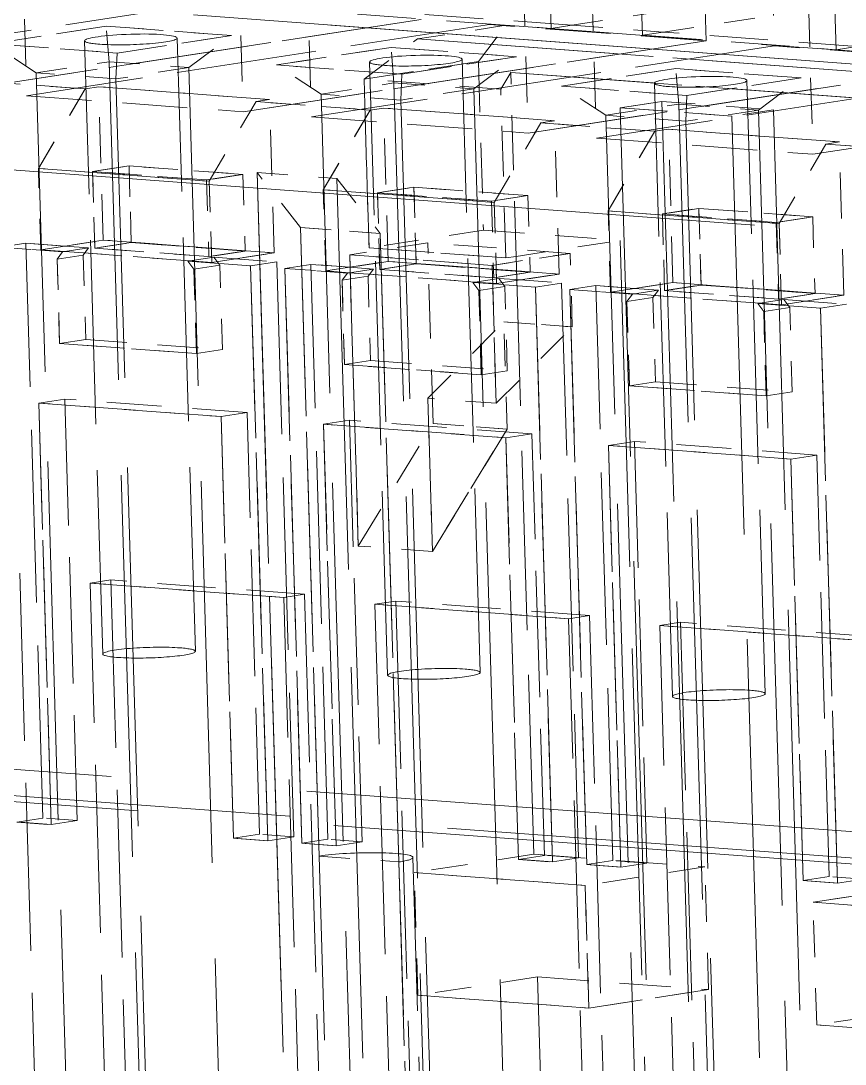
# Model space of a CAD drawing. Extents: x 23 to 417, y 3 to 294.
# Drawn here: x 358.016 to 360.686, y 108.879 to 112.258 of the extents above; entities that cross this region are included whole.
import ezdxf

# ---------------------------------------------------------------- set-up
doc = ezdxf.new("R2010")
doc.units = 0
doc.linetypes.add('DASHED', pattern=[15, 12, -3])
doc.layers.get('0').update_dxf_attribs({"lineweight": 13})

# ---------------------------------------------------------------- blocks, each defined once
blk = doc.blocks.new('BLOCK3535')
at = {"color": 7, "linetype": 'DASHED', "lineweight": 13, "ltscale": 0.067394}
for p, q in [((14.8579, -37.4999), (14.9377, -40.1945)), ((14.8579, -37.4999), (14.9377, -40.1945)), ((15.5283, -40.2385), (15.4485, -37.5439)), ((15.4485, -37.5439), (15.5283, -40.2385)), ((16.7034, -37.6374), (16.7832, -40.3319)), ((16.7034, -37.6374), (16.7832, -40.3319))]:
    blk.add_line(p, q, dxfattribs=at)
at = {"color": 7, "linetype": 'DASHED', "lineweight": 13, "ltscale": 0.024839}
for p, q in [((14.5093, -39.1762), (14.5387, -40.1693)), ((14.5093, -39.1762), (14.5387, -40.1693)), ((15.9413, -40.2737), (15.9119, -39.2806)), ((15.9119, -39.2806), (15.9413, -40.2737)), ((16.3548, -39.3136), (16.3842, -40.3067)), ((16.3548, -39.3136), (16.3842, -40.3067)), ((11.5103, -39.6369), (11.5397, -40.63)), ((11.5103, -39.6369), (11.5397, -40.63)), ((12.9128, -39.7414), (12.9422, -40.7345)), ((12.9128, -39.7414), (12.9422, -40.7345)), ((13.3558, -39.7744), (13.3852, -40.7675)), ((13.3558, -39.7744), (13.3852, -40.7675)), ((14.7583, -39.8788), (14.7877, -40.8719)), ((14.7583, -39.8788), (14.7877, -40.8719)), ((15.2012, -39.9118), (15.2306, -40.9049)), ((15.2012, -39.9118), (15.2306, -40.9049)), ((16.6038, -40.0162), (16.6332, -41.0093)), ((16.6038, -40.0162), (16.6332, -41.0093)), ((12.0358, -41.5654), (12.0064, -40.5723)), ((12.0358, -41.5654), (12.0064, -40.5723)), ((13.1431, -41.6478), (13.1137, -40.6547)), ((13.1431, -41.6478), (13.1137, -40.6547)), ((13.8813, -41.7028), (13.8519, -40.7097)), ((13.8813, -41.7028), (13.8519, -40.7097)), ((14.9886, -41.7852), (14.9592, -40.7921)), ((14.9886, -41.7852), (14.9592, -40.7921)), ((15.7268, -41.8402), (15.6974, -40.8471)), ((15.7268, -41.8402), (15.6974, -40.8471)), ((16.8341, -41.9227), (16.8047, -40.9296)), ((16.8341, -41.9227), (16.8047, -40.9296)), ((14.1387, -42.5895), (14.1681, -43.5826)), ((14.1681, -43.5826), (14.1387, -42.5895))]:
    blk.add_line(p, q, dxfattribs=at)
at = {"color": 7, "linetype": 'DASHED', "lineweight": 13, "ltscale": 0.445995}
for p, q in [((6.8392, -39.6756), (24.6297, -41.0004)), ((24.6297, -41.0004), (6.8392, -39.6756))]:
    blk.add_line(p, q, dxfattribs=at)
at = {"color": 7, "linetype": 'DASHED', "lineweight": 13, "ltscale": 0.075856}
for p, q in [((12.6932, -40.0319), (9.6942, -40.4926)), ((12.6932, -40.0319), (9.6942, -40.4926)), ((11.0967, -40.5971), (14.0958, -40.1363)), ((14.0958, -40.1363), (11.0967, -40.5971)), ((14.5387, -40.1693), (11.5397, -40.63)), ((14.5387, -40.1693), (11.5397, -40.63)), ((12.9422, -40.7345), (15.9413, -40.2737)), ((15.9413, -40.2737), (12.9422, -40.7345)), ((16.3842, -40.3067), (13.3852, -40.7675)), ((16.3842, -40.3067), (13.3852, -40.7675)), ((14.7877, -40.8719), (17.7868, -40.4112)), ((17.7868, -40.4112), (14.7877, -40.8719)), ((18.2297, -40.4441), (15.2306, -40.9049)), ((18.2297, -40.4441), (15.2306, -40.9049)), ((16.6332, -41.0093), (19.6323, -40.5486)), ((19.6323, -40.5486), (16.6332, -41.0093))]:
    blk.add_line(p, q, dxfattribs=at)
at = {"color": 7, "linetype": 'DASHED', "lineweight": 13, "ltscale": 0.03146}
for p, q in [((13.6828, -40.1011), (14.9377, -40.1945)), ((13.6828, -40.1011), (14.9377, -40.1945)), ((15.0725, -40.1738), (13.8176, -40.0804)), ((15.0725, -40.1738), (13.8176, -40.0804)), ((15.5283, -40.2385), (16.7832, -40.3319)), ((15.5283, -40.2385), (16.7832, -40.3319)), ((16.918, -40.3112), (15.6631, -40.2178)), ((16.918, -40.3112), (15.6631, -40.2178)), ((13.2054, -43.8805), (11.9505, -43.7871)), ((11.9505, -43.7871), (13.2054, -43.8805)), ((13.3402, -43.8598), (12.0853, -43.7664)), ((13.3402, -43.8598), (12.0853, -43.7664)), ((15.0509, -44.018), (13.796, -43.9245)), ((13.796, -43.9245), (15.0509, -44.018)), ((15.1857, -43.9973), (13.9308, -43.9038)), ((15.1857, -43.9973), (13.9308, -43.9038)), ((16.8964, -44.1554), (15.6415, -44.0619)), ((15.6415, -44.0619), (16.8964, -44.1554)), ((17.0312, -44.1347), (15.7763, -44.0412)), ((17.0312, -44.1347), (15.7763, -44.0412))]:
    blk.add_line(p, q, dxfattribs=at)
at = {"color": 7, "linetype": 'DASHED', "lineweight": 13, "ltscale": 0.015342}
for p, q in [((15.0725, -40.1738), (15.6791, -40.0806)), ((15.0725, -40.1738), (15.6791, -40.0806)), ((15.6631, -40.2178), (16.2696, -40.1246)), ((15.6631, -40.2178), (16.2696, -40.1246))]:
    blk.add_line(p, q, dxfattribs=at)
at = {"color": 7, "linetype": 'DASHED', "lineweight": 13, "ltscale": 0.018751}
for p, q in [((12.0547, -40.1792), (11.3134, -40.2931)), ((11.3134, -40.2931), (12.0547, -40.1792)), ((12.1254, -40.3536), (12.8668, -40.2397)), ((12.8668, -40.2397), (12.1254, -40.3536)), ((13.9002, -40.3167), (13.1589, -40.4306)), ((13.1589, -40.4306), (13.9002, -40.3167)), ((13.7255, -40.5224), (14.4668, -40.4085)), ((14.4668, -40.4085), (13.7255, -40.5224)), ((13.9709, -40.491), (14.7122, -40.3771)), ((14.7122, -40.3771), (13.9709, -40.491)), ((15.7457, -40.4541), (15.0044, -40.568)), ((15.0044, -40.568), (15.7457, -40.4541)), ((15.8164, -40.6285), (16.5577, -40.5146)), ((16.5577, -40.5146), (15.8164, -40.6285)), ((14.4991, -41.5009), (13.7578, -41.6148)), ((14.4991, -41.5009), (13.7578, -41.6148))]:
    blk.add_line(p, q, dxfattribs=at)
at = {"color": 7, "linetype": 'DASHED', "lineweight": 13, "ltscale": 0.020357}
for p, q in [((12.8668, -40.2397), (12.0547, -40.1792)), ((12.0547, -40.1792), (12.8668, -40.2397)), ((11.3134, -40.2931), (12.1254, -40.3536)), ((12.1254, -40.3536), (11.3134, -40.2931)), ((14.7122, -40.3771), (13.9002, -40.3167)), ((13.9002, -40.3167), (14.7122, -40.3771)), ((13.1589, -40.4306), (13.9709, -40.491)), ((13.9709, -40.491), (13.1589, -40.4306)), ((16.5577, -40.5146), (15.7457, -40.4541)), ((15.7457, -40.4541), (16.5577, -40.5146)), ((15.0044, -40.568), (15.8164, -40.6285)), ((15.8164, -40.6285), (15.0044, -40.568)), ((11.7865, -41.639), (12.5985, -41.6995)), ((12.5985, -41.6995), (11.7865, -41.639)), ((13.632, -41.7765), (14.444, -41.8369)), ((14.444, -41.8369), (13.632, -41.7765)), ((15.4775, -41.9139), (16.2895, -41.9743)), ((16.2895, -41.9743), (15.4775, -41.9139))]:
    blk.add_line(p, q, dxfattribs=at)
at = {"color": 7, "linetype": 'DASHED', "lineweight": 13, "ltscale": 0.005777}
for p, q in [((12.0735, -40.4096), (12.0547, -40.1792)), ((12.0735, -40.4096), (12.0547, -40.1792)), ((13.919, -40.547), (13.9002, -40.3167)), ((13.919, -40.547), (13.9002, -40.3167)), ((15.7644, -40.6844), (15.7457, -40.4541)), ((15.7644, -40.6844), (15.7457, -40.4541))]:
    blk.add_line(p, q, dxfattribs=at)
at = {"color": 7, "linetype": 'DASHED', "lineweight": 13, "ltscale": 0.014489}
blk.add_line((14.644, -40.174), (14.0711, -40.262), dxfattribs=at)
blk.add_line((14.644, -40.174), (14.0711, -40.262), dxfattribs=at)
at = {"color": 7, "linetype": 'DASHED', "lineweight": 13, "ltscale": 0.007349}
blk.add_line((14.4668, -40.4085), (14.644, -40.174), dxfattribs=at)
blk.add_line((14.4668, -40.4085), (14.644, -40.174), dxfattribs=at)
at = {"color": 7, "linetype": 'DASHED', "lineweight": 13, "ltscale": 0.035161}
for p, q in [((15.9413, -40.2737), (14.5387, -40.1693)), ((15.9413, -40.2737), (14.5387, -40.1693)), ((17.7868, -40.4112), (16.3842, -40.3067)), ((17.7868, -40.4112), (16.3842, -40.3067)), ((11.5397, -40.63), (12.9422, -40.7345)), ((11.5397, -40.63), (12.9422, -40.7345)), ((13.3852, -40.7675), (14.7877, -40.8719)), ((13.3852, -40.7675), (14.7877, -40.8719)), ((15.2306, -40.9049), (16.6332, -41.0093)), ((15.2306, -40.9049), (16.6332, -41.0093))]:
    blk.add_line(p, q, dxfattribs=at)
at = {"color": 7, "linetype": 'DASHED', "lineweight": 13, "ltscale": 0.127691}
for p, q in [((19.7375, -40.5533), (14.644, -40.174)), ((19.7375, -40.5533), (14.644, -40.174)), ((14.0711, -40.262), (19.1647, -40.6413)), ((19.1647, -40.6413), (14.0711, -40.262))]:
    blk.add_line(p, q, dxfattribs=at)
at = {"color": 7, "linetype": 'DASHED', "lineweight": 13, "ltscale": 0.003409}
for p, q in [((14.9377, -40.1945), (15.0725, -40.1738)), ((14.9377, -40.1945), (15.0725, -40.1738)), ((15.6631, -40.2178), (15.5283, -40.2385)), ((15.5283, -40.2385), (15.6631, -40.2178)), ((16.7832, -40.3319), (16.918, -40.3112)), ((16.7832, -40.3319), (16.918, -40.3112)), ((11.9505, -43.7871), (12.0853, -43.7664)), ((11.9505, -43.7871), (12.0853, -43.7664)), ((13.2054, -43.8805), (13.3402, -43.8598)), ((13.2054, -43.8805), (13.3402, -43.8598)), ((13.796, -43.9245), (13.9308, -43.9038)), ((13.796, -43.9245), (13.9308, -43.9038)), ((15.0509, -44.018), (15.1857, -43.9973)), ((15.0509, -44.018), (15.1857, -43.9973)), ((15.6415, -44.0619), (15.7763, -44.0412)), ((15.6415, -44.0619), (15.7763, -44.0412))]:
    blk.add_line(p, q, dxfattribs=at)
at = {"color": 7, "linetype": 'DASHED', "lineweight": 13, "ltscale": 0.014805}
blk.add_line((15.0725, -40.1738), (15.6631, -40.2178), dxfattribs=at)
blk.add_line((15.0725, -40.1738), (15.6631, -40.2178), dxfattribs=at)
at = {"color": 7, "linetype": 'DASHED', "lineweight": 13, "ltscale": 0.099354}
for p, q in [((12.0329, -44.2466), (11.9152, -40.2742)), ((12.0329, -44.2466), (11.9152, -40.2742)), ((12.6326, -44.2288), (12.515, -40.2564)), ((12.6326, -44.2288), (12.515, -40.2564)), ((13.8783, -44.384), (13.7607, -40.4116)), ((13.8783, -44.384), (13.7607, -40.4116)), ((14.4781, -44.3662), (14.3605, -40.3938)), ((14.4781, -44.3662), (14.3605, -40.3938)), ((16.3236, -44.5037), (16.206, -40.5313)), ((16.3236, -44.5037), (16.206, -40.5313)), ((15.7238, -44.5214), (15.6062, -40.549)), ((15.7238, -44.5214), (15.6062, -40.549)), ((13.4344, -45.5552), (13.552, -49.5277)), ((13.4344, -45.5552), (13.552, -49.5277)), ((14.0687, -49.5661), (13.9511, -45.5937)), ((13.9511, -45.5937), (14.0687, -49.5661)), ((14.1602, -49.5365), (14.0426, -45.5641)), ((14.1602, -49.5365), (14.0426, -45.5641))]:
    blk.add_line(p, q, dxfattribs=at)
at = {"color": 7, "linetype": 'DASHED', "lineweight": 13, "ltscale": 0.008656}
for p, q in [((12.5902, -40.4481), (12.8668, -40.2397)), ((12.5902, -40.4481), (12.8668, -40.2397)), ((14.4357, -40.5855), (14.7122, -40.3771)), ((14.4357, -40.5855), (14.7122, -40.3771)), ((16.2812, -40.7229), (16.5577, -40.5146)), ((16.2812, -40.7229), (16.5577, -40.5146))]:
    blk.add_line(p, q, dxfattribs=at)
at = {"color": 7, "linetype": 'DASHED', "lineweight": 13, "ltscale": 0.01082}
blk.add_line((13.7255, -40.5224), (14.0711, -40.262), dxfattribs=at)
blk.add_line((13.7255, -40.5224), (14.0711, -40.262), dxfattribs=at)
at = {"color": 7, "linetype": 'DASHED', "lineweight": 13, "ltscale": 0.008617}
for p, q in [((11.6017, -40.482), (11.3134, -40.2931)), ((11.6017, -40.482), (11.3134, -40.2931)), ((13.4472, -40.6195), (13.1589, -40.4306)), ((13.4472, -40.6195), (13.1589, -40.4306)), ((15.2927, -40.7569), (15.0044, -40.568)), ((15.2927, -40.7569), (15.0044, -40.568))]:
    blk.add_line(p, q, dxfattribs=at)
at = {"color": 7, "linetype": 'DASHED', "lineweight": 13, "ltscale": 0.011932}
for p, q in [((11.6017, -40.482), (12.0735, -40.4096)), ((11.6017, -40.482), (12.0735, -40.4096)), ((12.5902, -40.4481), (12.1184, -40.5205)), ((12.5902, -40.4481), (12.1184, -40.5205)), ((13.4472, -40.6195), (13.919, -40.547)), ((13.4472, -40.6195), (13.919, -40.547)), ((14.4357, -40.5855), (13.9639, -40.658)), ((14.4357, -40.5855), (13.9639, -40.658)), ((15.2927, -40.7569), (15.7644, -40.6844)), ((15.2927, -40.7569), (15.7644, -40.6844)), ((16.2812, -40.7229), (15.8094, -40.7954)), ((16.2812, -40.7229), (15.8094, -40.7954))]:
    blk.add_line(p, q, dxfattribs=at)
at = {"color": 7, "linetype": 'DASHED', "lineweight": 13, "ltscale": 0.012954}
for p, q in [((12.0735, -40.4096), (12.5902, -40.4481)), ((12.0735, -40.4096), (12.5902, -40.4481)), ((12.1184, -40.5205), (11.6017, -40.482)), ((12.1184, -40.5205), (11.6017, -40.482)), ((13.919, -40.547), (14.4357, -40.5855)), ((13.919, -40.547), (14.4357, -40.5855)), ((13.9639, -40.658), (13.4472, -40.6195)), ((13.9639, -40.658), (13.4472, -40.6195)), ((15.7644, -40.6844), (16.2812, -40.7229)), ((15.7644, -40.6844), (16.2812, -40.7229)), ((15.8094, -40.7954), (15.2927, -40.7569)), ((15.8094, -40.7954), (15.2927, -40.7569)), ((13.0325, -41.1277), (13.5493, -41.1662)), ((13.0325, -41.1277), (13.5493, -41.1662)), ((13.8306, -41.522), (13.3139, -41.4835)), ((13.3139, -41.4835), (13.8306, -41.522)), ((13.4344, -45.5552), (13.9511, -45.5937)), ((13.4344, -45.5552), (13.9511, -45.5937))]:
    blk.add_line(p, q, dxfattribs=at)
at = {"color": 7, "linetype": 'DASHED', "lineweight": 13, "ltscale": 0.20616}
for p, q in [((12.3175, -48.6523), (12.0735, -40.4096)), ((12.3175, -48.6523), (12.0735, -40.4096)), ((12.8342, -48.6908), (12.5902, -40.4481)), ((12.8342, -48.6908), (12.5902, -40.4481)), ((14.163, -48.7898), (13.919, -40.547)), ((14.163, -48.7898), (13.919, -40.547)), ((14.6797, -48.8283), (14.4357, -40.5855)), ((14.6797, -48.8283), (14.4357, -40.5855)), ((16.0085, -48.9272), (15.7644, -40.6844)), ((16.0085, -48.9272), (15.7644, -40.6844)), ((16.5252, -48.9657), (16.2812, -40.7229)), ((16.5252, -48.9657), (16.2812, -40.7229))]:
    blk.add_line(p, q, dxfattribs=at)
at = {"color": 7, "linetype": 'DASHED', "lineweight": 13, "ltscale": 0.004177}
for p, q in [((12.1254, -40.3536), (12.1184, -40.5205)), ((12.1184, -40.5205), (12.1254, -40.3536)), ((13.9709, -40.491), (13.9639, -40.658)), ((13.9639, -40.658), (13.9709, -40.491)), ((15.8164, -40.6285), (15.8094, -40.7954)), ((15.8094, -40.7954), (15.8164, -40.6285))]:
    blk.add_line(p, q, dxfattribs=at)
at = {"color": 7, "linetype": 'DASHED', "lineweight": 13, "ltscale": 0.027322}
for p, q in [((14.4668, -40.4085), (14.4991, -41.5009)), ((14.4668, -40.4085), (14.4991, -41.5009)), ((13.7578, -41.6148), (13.7255, -40.5224)), ((13.7255, -40.5224), (13.7578, -41.6148)), ((14.6436, -41.6808), (14.6113, -40.5884)), ((14.6436, -41.6808), (14.6113, -40.5884))]:
    blk.add_line(p, q, dxfattribs=at)
at = {"color": 7, "linetype": 'DASHED', "lineweight": 13, "ltscale": 0.00318}
blk.add_line((14.6757, -40.4787), (14.6113, -40.5884), dxfattribs=at)
blk.add_line((14.6757, -40.4787), (14.6113, -40.5884), dxfattribs=at)
at = {"color": 7, "linetype": 'DASHED', "lineweight": 13, "ltscale": 0.09253}
for p, q in [((14.6757, -40.4787), (18.3667, -40.7536)), ((18.3667, -40.7536), (14.6757, -40.4787))]:
    blk.add_line(p, q, dxfattribs=at)
at = {"color": 7, "linetype": 'DASHED', "lineweight": 13, "ltscale": 0.029806}
blk.add_line((14.711, -41.6704), (14.6757, -40.4787), dxfattribs=at)
blk.add_line((14.711, -41.6704), (14.6757, -40.4787), dxfattribs=at)
at = {"color": 7, "linetype": 'DASHED', "lineweight": 13, "ltscale": 0.018506}
for p, q in [((11.9188, -40.5857), (11.1806, -40.5307)), ((11.1806, -40.5307), (11.9188, -40.5857)), ((13.7643, -40.7231), (13.0261, -40.6682)), ((13.0261, -40.6682), (13.7643, -40.7231)), ((15.6098, -40.8606), (14.8716, -40.8056)), ((14.8716, -40.8056), (15.6098, -40.8606)), ((17.4553, -40.998), (16.7171, -40.943)), ((16.7171, -40.943), (17.4553, -40.998)), ((12.9411, -41.1396), (12.2029, -41.0847)), ((12.2029, -41.0847), (12.9411, -41.1396)), ((11.9671, -41.1209), (12.7053, -41.1759)), ((12.7053, -41.1759), (11.9671, -41.1209)), ((14.7866, -41.277), (14.0484, -41.2221)), ((14.0484, -41.2221), (14.7866, -41.277)), ((13.8126, -41.2583), (14.5508, -41.3133)), ((14.5508, -41.3133), (13.8126, -41.2583)), ((16.6321, -41.4145), (15.8939, -41.3595)), ((15.8939, -41.3595), (16.6321, -41.4145)), ((15.658, -41.3957), (16.3962, -41.4507)), ((16.3962, -41.4507), (15.658, -41.3957)), ((11.9818, -41.6174), (12.72, -41.6724)), ((12.72, -41.6724), (11.9818, -41.6174)), ((12.9558, -41.6362), (12.2177, -41.5812)), ((12.2177, -41.5812), (12.9558, -41.6362)), ((13.8273, -41.7549), (14.5655, -41.8098)), ((14.5655, -41.8098), (13.8273, -41.7549)), ((14.8013, -41.7736), (14.0631, -41.7186)), ((14.0631, -41.7186), (14.8013, -41.7736)), ((15.6728, -41.8923), (16.4109, -41.9473)), ((16.4109, -41.9473), (15.6728, -41.8923)), ((16.6468, -41.911), (15.9086, -41.8561)), ((15.9086, -41.8561), (16.6468, -41.911))]:
    blk.add_line(p, q, dxfattribs=at)
at = {"color": 7, "linetype": 'DASHED', "lineweight": 13, "ltscale": 0.19374}
for p, q in [((11.831, -48.2283), (11.6017, -40.482)), ((11.831, -48.2283), (11.6017, -40.482)), ((12.3478, -48.2667), (12.1184, -40.5205)), ((12.3478, -48.2667), (12.1184, -40.5205)), ((13.6765, -48.3657), (13.4472, -40.6195)), ((13.6765, -48.3657), (13.4472, -40.6195)), ((14.1933, -48.4042), (13.9639, -40.658)), ((14.1933, -48.4042), (13.9639, -40.658)), ((15.522, -48.5031), (15.2927, -40.7569)), ((15.522, -48.5031), (15.2927, -40.7569)), ((16.0388, -48.5416), (15.8094, -40.7954)), ((16.0388, -48.5416), (15.8094, -40.7954))]:
    blk.add_line(p, q, dxfattribs=at)
at = {"color": 7, "linetype": 'DASHED', "lineweight": 13, "ltscale": 0.022207}
for p, q in [((14.6113, -40.5884), (13.7255, -40.5224)), ((14.6113, -40.5884), (13.7255, -40.5224)), ((14.4991, -41.5009), (15.385, -41.5669)), ((14.4991, -41.5009), (15.385, -41.5669)), ((14.6436, -41.6808), (13.7578, -41.6148)), ((13.7578, -41.6148), (14.6436, -41.6808)), ((12.6396, -42.3002), (11.7537, -42.2342)), ((11.7537, -42.2342), (12.6396, -42.3002)), ((11.9222, -42.2083), (12.8081, -42.2743)), ((11.9222, -42.2083), (12.8081, -42.2743)), ((14.4851, -42.4376), (13.5992, -42.3716)), ((13.5992, -42.3716), (14.4851, -42.4376)), ((13.7677, -42.3458), (14.6535, -42.4117)), ((13.7677, -42.3458), (14.6535, -42.4117)), ((15.6132, -42.4832), (16.499, -42.5491)), ((15.6132, -42.4832), (16.499, -42.5491)), ((16.3306, -42.575), (15.4447, -42.5091)), ((15.4447, -42.5091), (16.3306, -42.575))]:
    blk.add_line(p, q, dxfattribs=at)
at = {"color": 7, "linetype": 'DASHED', "lineweight": 13, "ltscale": 0.453767}
blk.add_line((4.0365, -40.5596), (22.137, -41.9075), dxfattribs=at)
blk.add_line((4.0365, -40.5596), (22.137, -41.9075), dxfattribs=at)
at = {"color": 7, "linetype": 'DASHED', "lineweight": 13, "ltscale": 0.014946}
for p, q in [((11.9188, -40.5857), (11.6159, -41.1011)), ((11.6159, -41.1011), (11.9188, -40.5857)), ((12.7232, -41.1836), (13.0261, -40.6682)), ((12.7232, -41.1836), (13.0261, -40.6682)), ((13.7643, -40.7231), (13.4614, -41.2386)), ((13.4614, -41.2386), (13.7643, -40.7231)), ((14.5687, -41.321), (14.8716, -40.8056)), ((14.5687, -41.321), (14.8716, -40.8056)), ((15.6098, -40.8606), (15.3069, -41.376)), ((15.3069, -41.376), (15.6098, -40.8606)), ((16.4142, -41.4584), (16.7171, -40.943)), ((16.4142, -41.4584), (16.7171, -40.943))]:
    blk.add_line(p, q, dxfattribs=at)
at = {"color": 7, "linetype": 'DASHED', "lineweight": 13, "ltscale": 0.002216}
for p, q in [((12.0064, -40.5723), (11.9188, -40.5857)), ((11.9188, -40.5857), (12.0064, -40.5723)), ((13.0261, -40.6682), (13.1137, -40.6547)), ((13.1137, -40.6547), (13.0261, -40.6682)), ((13.8519, -40.7097), (13.7643, -40.7231)), ((13.7643, -40.7231), (13.8519, -40.7097)), ((14.8716, -40.8056), (14.9592, -40.7921)), ((14.9592, -40.7921), (14.8716, -40.8056)), ((15.6974, -40.8471), (15.6098, -40.8606)), ((15.6098, -40.8606), (15.6974, -40.8471)), ((16.7171, -40.943), (16.8047, -40.9296)), ((16.8047, -40.9296), (16.7171, -40.943))]:
    blk.add_line(p, q, dxfattribs=at)
at = {"color": 7, "linetype": 'DASHED', "lineweight": 13, "ltscale": 0.027759}
for p, q in [((13.1137, -40.6547), (12.0064, -40.5723)), ((12.0064, -40.5723), (13.1137, -40.6547)), ((14.9592, -40.7921), (13.8519, -40.7097)), ((13.8519, -40.7097), (14.9592, -40.7921)), ((16.8047, -40.9296), (15.6974, -40.8471)), ((15.6974, -40.8471), (16.8047, -40.9296)), ((11.6159, -41.1011), (12.7232, -41.1836)), ((12.7232, -41.1836), (11.6159, -41.1011)), ((13.4614, -41.2386), (14.5687, -41.321)), ((14.5687, -41.321), (13.4614, -41.2386)), ((15.3069, -41.376), (16.4142, -41.4584)), ((16.4142, -41.4584), (15.3069, -41.376)), ((13.1431, -41.6478), (12.0358, -41.5654)), ((12.0358, -41.5654), (13.1431, -41.6478)), ((14.9886, -41.7852), (13.8813, -41.7028)), ((13.8813, -41.7028), (14.9886, -41.7852)), ((16.8341, -41.9227), (15.7268, -41.8402)), ((15.7268, -41.8402), (16.8341, -41.9227)), ((14.8257, -45.5436), (15.933, -45.626)), ((14.8257, -45.5436), (15.933, -45.626)), ((14.0507, -45.6626), (15.158, -45.7451)), ((15.158, -45.7451), (14.0507, -45.6626)), ((16.6343, -45.855), (17.7416, -45.9375)), ((17.7416, -45.9375), (16.6343, -45.855)), ((14.8492, -46.338), (15.9565, -46.4205)), ((14.8492, -46.338), (15.9565, -46.4205)), ((15.1815, -46.5396), (14.0742, -46.4571)), ((14.0742, -46.4571), (15.1815, -46.5396)), ((17.7652, -46.732), (16.6579, -46.6495)), ((16.6579, -46.6495), (17.7652, -46.732))]:
    blk.add_line(p, q, dxfattribs=at)
at = {"color": 7, "linetype": 'DASHED', "lineweight": 13, "ltscale": 0.006819}
for p, q in [((15.3852, -40.7083), (15.6548, -40.6669)), ((15.6548, -40.6669), (15.3852, -40.7083)), ((16.3768, -40.7207), (16.1072, -40.7621)), ((16.3768, -40.7207), (16.1072, -40.7621))]:
    blk.add_line(p, q, dxfattribs=at)
at = {"color": 7, "linetype": 'DASHED', "lineweight": 13, "ltscale": 0.216095}
for p, q in [((15.6548, -40.6669), (15.9106, -49.3069)), ((15.6548, -40.6669), (15.9106, -49.3069)), ((16.3768, -40.7207), (16.6326, -49.3607)), ((16.3768, -40.7207), (16.6326, -49.3607))]:
    blk.add_line(p, q, dxfattribs=at)
at = {"color": 7, "linetype": 'DASHED', "lineweight": 13, "ltscale": 0.018099}
for p, q in [((15.6548, -40.6669), (16.3768, -40.7207)), ((15.6548, -40.6669), (16.3768, -40.7207)), ((15.3852, -40.7083), (16.1072, -40.7621)), ((16.1072, -40.7621), (15.3852, -40.7083))]:
    blk.add_line(p, q, dxfattribs=at)
at = {"color": 7, "linetype": 'DASHED', "lineweight": 13, "ltscale": 0.22603}
for p, q in [((15.6528, -49.7456), (15.3852, -40.7083)), ((15.6528, -49.7456), (15.3852, -40.7083)), ((16.1072, -40.7621), (16.3747, -49.7994)), ((16.1072, -40.7621), (16.3747, -49.7994))]:
    blk.add_line(p, q, dxfattribs=at)
at = {"color": 7, "linetype": 'DASHED', "lineweight": 13, "ltscale": 0.005966}
for p, q in [((12.2029, -41.0847), (11.9671, -41.1209)), ((11.9671, -41.1209), (12.2029, -41.0847)), ((12.7053, -41.1759), (12.9411, -41.1396)), ((12.9411, -41.1396), (12.7053, -41.1759)), ((14.0484, -41.2221), (13.8126, -41.2583)), ((13.8126, -41.2583), (14.0484, -41.2221)), ((14.5508, -41.3133), (14.7866, -41.277)), ((14.7866, -41.277), (14.5508, -41.3133)), ((15.8939, -41.3595), (15.658, -41.3957)), ((15.658, -41.3957), (15.8939, -41.3595)), ((16.3962, -41.4507), (16.6321, -41.4145)), ((16.6321, -41.4145), (16.3962, -41.4507)), ((12.2177, -41.5812), (11.9818, -41.6174)), ((11.9818, -41.6174), (12.2177, -41.5812)), ((12.72, -41.6724), (12.9558, -41.6362)), ((12.9558, -41.6362), (12.72, -41.6724)), ((14.0631, -41.7186), (13.8273, -41.7549)), ((13.8273, -41.7549), (14.0631, -41.7186)), ((14.5655, -41.8098), (14.8013, -41.7736)), ((14.8013, -41.7736), (14.5655, -41.8098)), ((15.9086, -41.8561), (15.6728, -41.8923)), ((15.6728, -41.8923), (15.9086, -41.8561)), ((16.4109, -41.9473), (16.6468, -41.911)), ((16.6468, -41.911), (16.4109, -41.9473))]:
    blk.add_line(p, q, dxfattribs=at)
at = {"color": 7, "linetype": 'DASHED', "lineweight": 13, "ltscale": 0.012419}
for p, q in [((12.2177, -41.5812), (12.2029, -41.0847)), ((12.2029, -41.0847), (12.2177, -41.5812)), ((11.9818, -41.6174), (11.9671, -41.1209)), ((11.9671, -41.1209), (11.9818, -41.6174)), ((12.9411, -41.1396), (12.9558, -41.6362)), ((12.9411, -41.1396), (12.9558, -41.6362)), ((12.7053, -41.1759), (12.72, -41.6724)), ((12.7053, -41.1759), (12.72, -41.6724)), ((14.0631, -41.7186), (14.0484, -41.2221)), ((14.0484, -41.2221), (14.0631, -41.7186)), ((13.8273, -41.7549), (13.8126, -41.2583)), ((13.8126, -41.2583), (13.8273, -41.7549)), ((14.7866, -41.277), (14.8013, -41.7736)), ((14.7866, -41.277), (14.8013, -41.7736)), ((14.5508, -41.3133), (14.5655, -41.8098)), ((14.5508, -41.3133), (14.5655, -41.8098)), ((15.9086, -41.8561), (15.8939, -41.3595)), ((15.8939, -41.3595), (15.9086, -41.8561)), ((15.6728, -41.8923), (15.658, -41.3957)), ((15.658, -41.3957), (15.6728, -41.8923)), ((16.6321, -41.4145), (16.6468, -41.911)), ((16.6321, -41.4145), (16.6468, -41.911)), ((16.3962, -41.4507), (16.4109, -41.9473)), ((16.3962, -41.4507), (16.4109, -41.9473))]:
    blk.add_line(p, q, dxfattribs=at)
at = {"color": 7, "linetype": 'DASHED', "lineweight": 13, "ltscale": 0.013164}
for p, q in [((11.6315, -41.6275), (11.6159, -41.1011)), ((11.6315, -41.6275), (11.6159, -41.1011)), ((12.7232, -41.1836), (12.7388, -41.7099)), ((12.7388, -41.7099), (12.7232, -41.1836)), ((13.477, -41.7649), (13.4614, -41.2386)), ((13.477, -41.7649), (13.4614, -41.2386)), ((14.5687, -41.321), (14.5842, -41.8474)), ((14.5842, -41.8474), (14.5687, -41.321)), ((15.3224, -41.9023), (15.3069, -41.376)), ((15.3224, -41.9023), (15.3069, -41.376)), ((16.4142, -41.4584), (16.4297, -41.9848)), ((16.4297, -41.9848), (16.4142, -41.4584))]:
    blk.add_line(p, q, dxfattribs=at)
at = {"color": 7, "linetype": 'DASHED', "lineweight": 13, "ltscale": 0.211127}
for p, q in [((13.2824, -49.5691), (13.0325, -41.1277)), ((13.0325, -41.1277), (13.2824, -49.5691)), ((13.5493, -41.1662), (13.7992, -49.6076)), ((13.5493, -41.1662), (13.7992, -49.6076))]:
    blk.add_line(p, q, dxfattribs=at)
at = {"color": 7, "linetype": 'DASHED', "lineweight": 13, "ltscale": 0.01134}
for p, q in [((13.3139, -41.4835), (13.0325, -41.1277)), ((13.3139, -41.4835), (13.0325, -41.1277)), ((13.5493, -41.1662), (13.8306, -41.522)), ((13.5493, -41.1662), (13.8306, -41.522))]:
    blk.add_line(p, q, dxfattribs=at)
at = {"color": 7, "linetype": 'DASHED', "lineweight": 13, "ltscale": 0.101838}
for p, q in [((13.4344, -45.5552), (13.3139, -41.4835)), ((13.3139, -41.4835), (13.4344, -45.5552)), ((13.9511, -45.5937), (13.8306, -41.522)), ((13.8306, -41.522), (13.9511, -45.5937))]:
    blk.add_line(p, q, dxfattribs=at)
at = {"color": 7, "linetype": 'DASHED', "lineweight": 13, "ltscale": 0.004262}
for p, q in [((11.5355, -41.585), (11.367, -41.6109)), ((11.5355, -41.585), (11.367, -41.6109)), ((11.9061, -41.6621), (11.7376, -41.688)), ((11.9061, -41.6621), (11.7376, -41.688)), ((12.7919, -41.7281), (12.6234, -41.754)), ((12.7919, -41.7281), (12.6234, -41.754)), ((13.1595, -41.7059), (12.991, -41.7318)), ((13.1595, -41.7059), (12.991, -41.7318)), ((13.381, -41.7224), (13.2125, -41.7483)), ((13.381, -41.7224), (13.2125, -41.7483)), ((13.7515, -41.7995), (13.5831, -41.8254)), ((13.7515, -41.7995), (13.5831, -41.8254)), ((14.6374, -41.8655), (14.4689, -41.8914)), ((14.6374, -41.8655), (14.4689, -41.8914)), ((15.005, -41.8433), (14.8365, -41.8692)), ((15.005, -41.8433), (14.8365, -41.8692)), ((15.2265, -41.8598), (15.058, -41.8857)), ((15.2265, -41.8598), (15.058, -41.8857)), ((15.597, -41.937), (15.4285, -41.9629)), ((15.597, -41.937), (15.4285, -41.9629)), ((16.4829, -42.0029), (16.3144, -42.0288)), ((16.4829, -42.0029), (16.3144, -42.0288)), ((16.8505, -41.9808), (16.682, -42.0066)), ((16.8505, -41.9808), (16.682, -42.0066)), ((11.9222, -42.2083), (11.7537, -42.2342)), ((11.9222, -42.2083), (11.7537, -42.2342)), ((12.8081, -42.2743), (12.6396, -42.3002)), ((12.8081, -42.2743), (12.6396, -42.3002)), ((13.7677, -42.3458), (13.5992, -42.3716)), ((13.7677, -42.3458), (13.5992, -42.3716)), ((14.6535, -42.4117), (14.4851, -42.4376)), ((14.6535, -42.4117), (14.4851, -42.4376)), ((15.6132, -42.4832), (15.4447, -42.5091)), ((15.6132, -42.4832), (15.4447, -42.5091)), ((16.499, -42.5491), (16.3306, -42.575)), ((16.499, -42.5491), (16.3306, -42.575)), ((11.6179, -42.6205), (11.7863, -42.5946)), ((11.7863, -42.5946), (11.6179, -42.6205)), ((12.799, -42.7084), (12.9675, -42.6825)), ((12.9675, -42.6825), (12.799, -42.7084)), ((13.4633, -42.7579), (13.6318, -42.732)), ((13.6318, -42.732), (13.4633, -42.7579)), ((14.6445, -42.8458), (14.8129, -42.82)), ((14.8129, -42.82), (14.6445, -42.8458)), ((15.3088, -42.8953), (15.4773, -42.8694)), ((15.4773, -42.8694), (15.3088, -42.8953)), ((16.49, -42.9833), (16.6584, -42.9574)), ((16.6584, -42.9574), (16.49, -42.9833)), ((11.4773, -45.335), (11.6457, -45.3091)), ((11.6457, -45.3091), (11.4773, -45.335)), ((11.6987, -45.3515), (11.8672, -45.3256)), ((11.8672, -45.3256), (11.6987, -45.3515)), ((12.8798, -45.4395), (13.0483, -45.4136)), ((13.0483, -45.4136), (12.8798, -45.4395)), ((13.1013, -45.4559), (13.2698, -45.4301)), ((13.2698, -45.4301), (13.1013, -45.4559)), ((13.3227, -45.4724), (13.4912, -45.4466)), ((13.4912, -45.4466), (13.3227, -45.4724)), ((13.5442, -45.4889), (13.7127, -45.463)), ((13.7127, -45.463), (13.5442, -45.4889)), ((14.7253, -45.5769), (14.8938, -45.551)), ((14.8938, -45.551), (14.7253, -45.5769)), ((14.9468, -45.5934), (15.1153, -45.5675)), ((15.1153, -45.5675), (14.9468, -45.5934)), ((15.1682, -45.6099), (15.3367, -45.584)), ((15.3367, -45.584), (15.1682, -45.6099)), ((15.3897, -45.6264), (15.5582, -45.6005)), ((15.5582, -45.6005), (15.3897, -45.6264)), ((16.5708, -45.7143), (16.7393, -45.6884)), ((16.7393, -45.6884), (16.5708, -45.7143)), ((16.7923, -45.7308), (16.9608, -45.7049)), ((16.9608, -45.7049), (16.7923, -45.7308))]:
    blk.add_line(p, q, dxfattribs=at)
at = {"color": 7, "linetype": 'DASHED', "lineweight": 13, "ltscale": 0.010178}
for p, q in [((11.773, -41.6411), (11.367, -41.6109)), ((11.367, -41.6109), (11.773, -41.6411)), ((12.991, -41.7318), (12.585, -41.7016)), ((12.585, -41.7016), (12.991, -41.7318)), ((13.6185, -41.7785), (13.2125, -41.7483)), ((13.2125, -41.7483), (13.6185, -41.7785)), ((14.8365, -41.8692), (14.4305, -41.839)), ((14.4305, -41.839), (14.8365, -41.8692)), ((15.464, -41.9159), (15.058, -41.8857)), ((15.058, -41.8857), (15.464, -41.9159)), ((16.682, -42.0066), (16.276, -41.9764)), ((16.276, -41.9764), (16.682, -42.0066))]:
    blk.add_line(p, q, dxfattribs=at)
at = {"color": 7, "linetype": 'DASHED', "lineweight": 13, "ltscale": 0.006292}
for p, q in [((11.7865, -41.6037), (11.5355, -41.585)), ((11.5355, -41.585), (11.7865, -41.6037)), ((13.632, -41.7411), (13.381, -41.7224)), ((13.381, -41.7224), (13.632, -41.7411)), ((15.4774, -41.8785), (15.2265, -41.8598)), ((15.2265, -41.8598), (15.4774, -41.8785))]:
    blk.add_line(p, q, dxfattribs=at)
at = {"color": 7, "linetype": 'DASHED', "lineweight": 13, "ltscale": 0.093144}
for p, q in [((11.6457, -45.3091), (11.5355, -41.585)), ((11.6457, -45.3091), (11.5355, -41.585)), ((13.1013, -45.4559), (12.991, -41.7318)), ((12.991, -41.7318), (13.1013, -45.4559)), ((13.1595, -41.7059), (13.2698, -45.4301)), ((13.1595, -41.7059), (13.2698, -45.4301)), ((13.2125, -41.7483), (13.3227, -45.4724)), ((13.3227, -45.4724), (13.2125, -41.7483)), ((13.4912, -45.4466), (13.381, -41.7224)), ((13.4912, -45.4466), (13.381, -41.7224)), ((14.9468, -45.5934), (14.8365, -41.8692)), ((14.8365, -41.8692), (14.9468, -45.5934)), ((15.005, -41.8433), (15.1153, -45.5675)), ((15.005, -41.8433), (15.1153, -45.5675)), ((15.058, -41.8857), (15.1682, -45.6099)), ((15.1682, -45.6099), (15.058, -41.8857)), ((15.3367, -45.584), (15.2265, -41.8598)), ((15.3367, -45.584), (15.2265, -41.8598)), ((16.7923, -45.7308), (16.682, -42.0066)), ((16.682, -42.0066), (16.7923, -45.7308))]:
    blk.add_line(p, q, dxfattribs=at)
at = {"color": 7, "linetype": 'DASHED', "lineweight": 13, "ltscale": 0.003921}
for p, q in [((11.7865, -41.6037), (11.6315, -41.6275)), ((11.6315, -41.6275), (11.7865, -41.6037)), ((11.7865, -41.639), (11.9415, -41.6152)), ((11.7865, -41.639), (11.9415, -41.6152)), ((12.7535, -41.6757), (12.5985, -41.6995)), ((12.5985, -41.6995), (12.7535, -41.6757)), ((12.7388, -41.7099), (12.8938, -41.6861)), ((12.7388, -41.7099), (12.8938, -41.6861)), ((13.632, -41.7411), (13.477, -41.7649)), ((13.477, -41.7649), (13.632, -41.7411)), ((13.632, -41.7765), (13.787, -41.7526)), ((13.632, -41.7765), (13.787, -41.7526)), ((14.599, -41.8131), (14.444, -41.8369)), ((14.444, -41.8369), (14.599, -41.8131)), ((14.5842, -41.8474), (14.7393, -41.8236)), ((14.5842, -41.8474), (14.7393, -41.8236)), ((15.4774, -41.8785), (15.3224, -41.9023)), ((15.3224, -41.9023), (15.4774, -41.8785)), ((15.4775, -41.9139), (15.6325, -41.8901)), ((15.4775, -41.9139), (15.6325, -41.8901)), ((16.4445, -41.9505), (16.2895, -41.9743)), ((16.2895, -41.9743), (16.4445, -41.9505)), ((16.4297, -41.9848), (16.5847, -41.961)), ((16.4297, -41.9848), (16.5847, -41.961))]:
    blk.add_line(p, q, dxfattribs=at)
at = {"color": 7, "linetype": 'DASHED', "lineweight": 13, "ltscale": 0.003886}
for p, q in [((11.6315, -41.6275), (11.7865, -41.639)), ((11.6315, -41.6275), (11.7865, -41.639)), ((11.7865, -41.6037), (11.9415, -41.6152)), ((11.7865, -41.6037), (11.9415, -41.6152)), ((13.477, -41.7649), (13.632, -41.7765)), ((13.477, -41.7649), (13.632, -41.7765)), ((13.632, -41.7411), (13.787, -41.7526)), ((13.632, -41.7411), (13.787, -41.7526)), ((15.4774, -41.8785), (15.6325, -41.8901)), ((15.4774, -41.8785), (15.6325, -41.8901)), ((15.3224, -41.9023), (15.4775, -41.9139)), ((15.3224, -41.9023), (15.4775, -41.9139))]:
    blk.add_line(p, q, dxfattribs=at)
at = {"color": 7, "linetype": 'DASHED', "lineweight": 13, "ltscale": 0.006307}
for p, q in [((12.0358, -41.5654), (11.7865, -41.6037)), ((11.7865, -41.6037), (12.0358, -41.5654)), ((12.8938, -41.6861), (13.1431, -41.6478)), ((13.1431, -41.6478), (12.8938, -41.6861)), ((13.8813, -41.7028), (13.632, -41.7411)), ((13.632, -41.7411), (13.8813, -41.7028)), ((14.7393, -41.8236), (14.9886, -41.7852)), ((14.9886, -41.7852), (14.7393, -41.8236)), ((15.7268, -41.8402), (15.4774, -41.8785)), ((15.4774, -41.8785), (15.7268, -41.8402)), ((16.5847, -41.961), (16.8341, -41.9227)), ((16.8341, -41.9227), (16.5847, -41.961))]:
    blk.add_line(p, q, dxfattribs=at)
at = {"color": 7, "linetype": 'DASHED', "lineweight": 13, "ltscale": 0.00147}
for p, q in [((11.9415, -41.6152), (11.9061, -41.6621)), ((11.9415, -41.6152), (11.9061, -41.6621)), ((11.7376, -41.688), (11.773, -41.6411)), ((11.773, -41.6411), (11.7376, -41.688)), ((13.787, -41.7526), (13.7515, -41.7995)), ((13.787, -41.7526), (13.7515, -41.7995)), ((13.5831, -41.8254), (13.6185, -41.7785)), ((13.6185, -41.7785), (13.5831, -41.8254)), ((15.6325, -41.8901), (15.597, -41.937)), ((15.6325, -41.8901), (15.597, -41.937)), ((15.4285, -41.9629), (15.464, -41.9159)), ((15.464, -41.9159), (15.4285, -41.9629))]:
    blk.add_line(p, q, dxfattribs=at)
at = {"color": 7, "linetype": 'DASHED', "lineweight": 13, "ltscale": 0.012785}
for p, q in [((14.1378, -41.5823), (13.6324, -41.66)), ((14.1378, -41.5823), (13.6324, -41.66)), ((14.5551, -41.7287), (15.0606, -41.651)), ((15.0606, -41.651), (14.5551, -41.7287))]:
    blk.add_line(p, q, dxfattribs=at)
at = {"color": 7, "linetype": 'DASHED', "lineweight": 13, "ltscale": 0.023132}
for p, q in [((15.0606, -41.651), (14.1378, -41.5823)), ((15.0606, -41.651), (14.1378, -41.5823)), ((13.6324, -41.66), (14.5551, -41.7287)), ((14.5551, -41.7287), (13.6324, -41.66))]:
    blk.add_line(p, q, dxfattribs=at)
at = {"color": 7, "linetype": 'DASHED', "lineweight": 13, "ltscale": 0.029309}
blk.add_line((14.1725, -42.7542), (14.1378, -41.5823), dxfattribs=at)
blk.add_line((14.1725, -42.7542), (14.1378, -41.5823), dxfattribs=at)
at = {"color": 7, "linetype": 'DASHED', "lineweight": 13, "ltscale": 0.017046}
blk.add_line((14.711, -41.6704), (15.385, -41.5669), dxfattribs=at)
blk.add_line((14.711, -41.6704), (15.385, -41.5669), dxfattribs=at)
at = {"color": 7, "linetype": 'DASHED', "lineweight": 13, "ltscale": 0.176353}
blk.add_line((15.385, -41.5669), (15.5937, -48.618), dxfattribs=at)
blk.add_line((15.385, -41.5669), (15.5937, -48.618), dxfattribs=at)
at = {"color": 7, "linetype": 'DASHED', "lineweight": 13, "ltscale": 0.013661}
for p, q in [((11.7537, -42.2342), (11.7376, -41.688)), ((11.7376, -41.688), (11.7537, -42.2342)), ((11.9061, -41.6621), (11.9222, -42.2083)), ((11.9061, -41.6621), (11.9222, -42.2083)), ((12.6234, -41.754), (12.6396, -42.3002)), ((12.6396, -42.3002), (12.6234, -41.754)), ((12.8081, -42.2743), (12.7919, -41.7281)), ((12.8081, -42.2743), (12.7919, -41.7281)), ((13.5992, -42.3716), (13.5831, -41.8254)), ((13.5831, -41.8254), (13.5992, -42.3716)), ((13.7515, -41.7995), (13.7677, -42.3458)), ((13.7515, -41.7995), (13.7677, -42.3458)), ((14.4689, -41.8914), (14.4851, -42.4376)), ((14.4851, -42.4376), (14.4689, -41.8914)), ((14.6535, -42.4117), (14.6374, -41.8655)), ((14.6535, -42.4117), (14.6374, -41.8655)), ((15.4447, -42.5091), (15.4285, -41.9629)), ((15.4285, -41.9629), (15.4447, -42.5091)), ((15.597, -41.937), (15.6132, -42.4832)), ((15.597, -41.937), (15.6132, -42.4832)), ((16.3144, -42.0288), (16.3306, -42.575)), ((16.3306, -42.575), (16.3144, -42.0288)), ((16.499, -42.5491), (16.4829, -42.0029)), ((16.499, -42.5491), (16.4829, -42.0029))]:
    blk.add_line(p, q, dxfattribs=at)
at = {"color": 7, "linetype": 'DASHED', "lineweight": 13, "ltscale": 0.000340926}
for p, q in [((11.773, -41.6411), (11.7865, -41.639)), ((11.7865, -41.639), (11.773, -41.6411)), ((12.585, -41.7016), (12.5985, -41.6995)), ((12.5985, -41.6995), (12.585, -41.7016)), ((13.6185, -41.7785), (13.632, -41.7765)), ((13.632, -41.7765), (13.6185, -41.7785)), ((14.4305, -41.839), (14.444, -41.8369)), ((14.444, -41.8369), (14.4305, -41.839)), ((15.464, -41.9159), (15.4775, -41.9139)), ((15.4775, -41.9139), (15.464, -41.9159)), ((16.276, -41.9764), (16.2895, -41.9743)), ((16.2895, -41.9743), (16.276, -41.9764))]:
    blk.add_line(p, q, dxfattribs=at)
at = {"color": 7, "linetype": 'DASHED', "lineweight": 13, "ltscale": 0.003516}
for p, q in [((12.7535, -41.6757), (12.8938, -41.6861)), ((12.7535, -41.6757), (12.8938, -41.6861)), ((12.5985, -41.6995), (12.7388, -41.7099)), ((12.7388, -41.7099), (12.5985, -41.6995)), ((14.599, -41.8131), (14.7393, -41.8236)), ((14.599, -41.8131), (14.7393, -41.8236)), ((14.444, -41.8369), (14.5842, -41.8474)), ((14.5842, -41.8474), (14.444, -41.8369)), ((16.4445, -41.9505), (16.5847, -41.961)), ((16.4445, -41.9505), (16.5847, -41.961)), ((16.2895, -41.9743), (16.4297, -41.9848)), ((16.4297, -41.9848), (16.2895, -41.9743))]:
    blk.add_line(p, q, dxfattribs=at)
at = {"color": 7, "linetype": 'DASHED', "lineweight": 13, "ltscale": 0.001624}
for p, q in [((12.7919, -41.7281), (12.7535, -41.6757)), ((12.7919, -41.7281), (12.7535, -41.6757)), ((12.585, -41.7016), (12.6234, -41.754)), ((12.6234, -41.754), (12.585, -41.7016)), ((14.6374, -41.8655), (14.599, -41.8131)), ((14.6374, -41.8655), (14.599, -41.8131)), ((14.4305, -41.839), (14.4689, -41.8914)), ((14.4689, -41.8914), (14.4305, -41.839)), ((16.4829, -42.0029), (16.4445, -41.9505)), ((16.4829, -42.0029), (16.4445, -41.9505)), ((16.276, -41.9764), (16.3144, -42.0288)), ((16.3144, -42.0288), (16.276, -41.9764))]:
    blk.add_line(p, q, dxfattribs=at)
at = {"color": 7, "linetype": 'DASHED', "lineweight": 13, "ltscale": 0.006662}
for p, q in [((12.8938, -41.6861), (13.1595, -41.7059)), ((12.8938, -41.6861), (13.1595, -41.7059)), ((14.7393, -41.8236), (15.005, -41.8433)), ((14.7393, -41.8236), (15.005, -41.8433)), ((16.5847, -41.961), (16.8505, -41.9808)), ((16.5847, -41.961), (16.8505, -41.9808))]:
    blk.add_line(p, q, dxfattribs=at)
at = {"color": 7, "linetype": 'DASHED', "lineweight": 13, "ltscale": 0.047193}
for p, q in [((13.6882, -43.5469), (13.6324, -41.66)), ((13.6324, -41.66), (13.6882, -43.5469))]:
    blk.add_line(p, q, dxfattribs=at)
at = {"color": 7, "linetype": 'DASHED', "lineweight": 13, "ltscale": 0.001705}
blk.add_line((14.711, -41.6704), (14.6436, -41.6808), dxfattribs=at)
blk.add_line((14.711, -41.6704), (14.6436, -41.6808), dxfattribs=at)
at = {"color": 7, "linetype": 'DASHED', "lineweight": 13, "ltscale": 0.09687}
blk.add_line((14.8257, -45.5436), (14.711, -41.6704), dxfattribs=at)
blk.add_line((14.8257, -45.5436), (14.711, -41.6704), dxfattribs=at)
at = {"color": 7, "linetype": 'DASHED', "lineweight": 13, "ltscale": 0.011922}
blk.add_line((15.0747, -42.1277), (15.0606, -41.651), dxfattribs=at)
blk.add_line((15.0747, -42.1277), (15.0606, -41.651), dxfattribs=at)
at = {"color": 7, "linetype": 'DASHED', "lineweight": 13, "ltscale": 0.022355}
for p, q in [((14.5551, -41.7287), (14.5816, -42.6225)), ((14.5816, -42.6225), (14.5551, -41.7287))]:
    blk.add_line(p, q, dxfattribs=at)
at = {"color": 7, "linetype": 'DASHED', "lineweight": 13, "ltscale": 0.017463}
for p, q in [((14.1387, -42.5895), (14.6318, -42.0947)), ((14.1387, -42.5895), (14.6318, -42.0947)), ((14.5816, -42.6225), (15.0747, -42.1277)), ((14.5816, -42.6225), (15.0747, -42.1277))]:
    blk.add_line(p, q, dxfattribs=at)
at = {"color": 7, "linetype": 'DASHED', "lineweight": 13, "ltscale": 0.017387}
blk.add_line((14.6523, -42.7899), (14.6318, -42.0947), dxfattribs=at)
blk.add_line((14.6523, -42.7899), (14.6318, -42.0947), dxfattribs=at)
at = {"color": 7, "linetype": 'DASHED', "lineweight": 13, "ltscale": 0.011104}
for p, q in [((14.6318, -42.0947), (15.0747, -42.1277)), ((15.0747, -42.1277), (14.6318, -42.0947)), ((14.5816, -42.6225), (14.1387, -42.5895)), ((14.5816, -42.6225), (14.1387, -42.5895))]:
    blk.add_line(p, q, dxfattribs=at)
at = {"color": 7, "linetype": 'DASHED', "lineweight": 13, "ltscale": 0.02961}
for p, q in [((11.6179, -42.6205), (12.799, -42.7084)), ((12.799, -42.7084), (11.6179, -42.6205)), ((12.9675, -42.6825), (11.7863, -42.5946)), ((12.9675, -42.6825), (11.7863, -42.5946)), ((13.4633, -42.7579), (14.6445, -42.8458)), ((14.6445, -42.8458), (13.4633, -42.7579)), ((14.8129, -42.82), (13.6318, -42.732)), ((14.8129, -42.82), (13.6318, -42.732)), ((15.3088, -42.8953), (16.49, -42.9833)), ((16.49, -42.9833), (15.3088, -42.8953)), ((16.6584, -42.9574), (15.4773, -42.8694)), ((16.6584, -42.9574), (15.4773, -42.8694))]:
    blk.add_line(p, q, dxfattribs=at)
at = {"color": 7, "linetype": 'DASHED', "lineweight": 13, "ltscale": 0.068306}
for p, q in [((11.6987, -45.3515), (11.6179, -42.6205)), ((11.6179, -42.6205), (11.6987, -45.3515)), ((11.7863, -42.5946), (11.8672, -45.3256)), ((11.7863, -42.5946), (11.8672, -45.3256)), ((12.799, -42.7084), (12.8798, -45.4395)), ((12.8798, -45.4395), (12.799, -42.7084)), ((13.0483, -45.4136), (12.9675, -42.6825)), ((13.0483, -45.4136), (12.9675, -42.6825)), ((13.5442, -45.4889), (13.4633, -42.7579)), ((13.4633, -42.7579), (13.5442, -45.4889)), ((13.6318, -42.732), (13.7127, -45.463)), ((13.6318, -42.732), (13.7127, -45.463)), ((14.6445, -42.8458), (14.7253, -45.5769)), ((14.7253, -45.5769), (14.6445, -42.8458)), ((14.8938, -45.551), (14.8129, -42.82)), ((14.8938, -45.551), (14.8129, -42.82)), ((15.3897, -45.6264), (15.3088, -42.8953)), ((15.3088, -42.8953), (15.3897, -45.6264)), ((15.4773, -42.8694), (15.5582, -45.6005)), ((15.4773, -42.8694), (15.5582, -45.6005)), ((16.7393, -45.6884), (16.6584, -42.9574)), ((16.7393, -45.6884), (16.6584, -42.9574)), ((16.49, -42.9833), (16.5708, -45.7143)), ((16.5708, -45.7143), (16.49, -42.9833))]:
    blk.add_line(p, q, dxfattribs=at)
at = {"color": 7, "linetype": 'DASHED', "lineweight": 13, "ltscale": 0.023223}
for p, q in [((13.6882, -43.5469), (14.1725, -42.7542)), ((13.6882, -43.5469), (14.1725, -42.7542)), ((14.6523, -42.7899), (14.1681, -43.5826)), ((14.1681, -43.5826), (14.6523, -42.7899))]:
    blk.add_line(p, q, dxfattribs=at)
at = {"color": 7, "linetype": 'DASHED', "lineweight": 13, "ltscale": 0.012029}
for p, q in [((14.1725, -42.7542), (14.6523, -42.7899)), ((14.6523, -42.7899), (14.1725, -42.7542)), ((14.1681, -43.5826), (13.6882, -43.5469)), ((14.1681, -43.5826), (13.6882, -43.5469))]:
    blk.add_line(p, q, dxfattribs=at)
at = {"color": 7, "linetype": 'DASHED', "lineweight": 13, "ltscale": 0.090661}
for p, q in [((11.4947, -43.7224), (11.602, -47.3472)), ((11.4947, -43.7224), (11.602, -47.3472)), ((12.0578, -47.4119), (11.9505, -43.7871)), ((12.0578, -47.4119), (11.9505, -43.7871)), ((12.0853, -43.7664), (12.1926, -47.3912)), ((12.0853, -43.7664), (12.1926, -47.3912)), ((13.3402, -43.8598), (13.4475, -47.4847)), ((13.3402, -43.8598), (13.4475, -47.4847)), ((13.3127, -47.5054), (13.2054, -43.8805)), ((13.3127, -47.5054), (13.2054, -43.8805)), ((13.9033, -47.5494), (13.796, -43.9245)), ((13.9033, -47.5494), (13.796, -43.9245)), ((13.9308, -43.9038), (14.0381, -47.5286)), ((13.9308, -43.9038), (14.0381, -47.5286)), ((15.1582, -47.6428), (15.0509, -44.018)), ((15.1582, -47.6428), (15.0509, -44.018)), ((15.1857, -43.9973), (15.293, -47.6221)), ((15.1857, -43.9973), (15.293, -47.6221)), ((15.7488, -47.6868), (15.6415, -44.0619)), ((15.7488, -47.6868), (15.6415, -44.0619)), ((15.7763, -44.0412), (15.8836, -47.6661)), ((15.7763, -44.0412), (15.8836, -47.6661))]:
    blk.add_line(p, q, dxfattribs=at)
at = {"color": 7, "linetype": 'DASHED', "lineweight": 13, "ltscale": 0.423787}
for p, q in [((24.765, -45.9845), (7.8604, -44.7257)), ((24.765, -45.9845), (7.8604, -44.7257)), ((24.9409, -46.2069), (8.0362, -44.948)), ((24.9409, -46.2069), (8.0362, -44.948))]:
    blk.add_line(p, q, dxfattribs=at)
at = {"color": 7, "linetype": 'DASHED', "lineweight": 13, "ltscale": 0.342361}
blk.add_line((23.4853, -46.06), (9.8287, -45.0431), dxfattribs=at)
blk.add_line((23.4853, -46.06), (9.8287, -45.0431), dxfattribs=at)
at = {"color": 7, "linetype": 'DASHED', "lineweight": 13, "ltscale": 0.005552}
for p, q in [((11.4773, -45.335), (11.6987, -45.3515)), ((11.6987, -45.3515), (11.4773, -45.335)), ((11.8672, -45.3256), (11.6457, -45.3091)), ((11.8672, -45.3256), (11.6457, -45.3091)), ((13.2698, -45.4301), (13.0483, -45.4136)), ((13.2698, -45.4301), (13.0483, -45.4136)), ((12.8798, -45.4395), (13.1013, -45.4559)), ((13.1013, -45.4559), (12.8798, -45.4395)), ((13.3227, -45.4724), (13.5442, -45.4889)), ((13.5442, -45.4889), (13.3227, -45.4724)), ((13.7127, -45.463), (13.4912, -45.4466)), ((13.7127, -45.463), (13.4912, -45.4466)), ((14.7253, -45.5769), (14.9468, -45.5934)), ((14.9468, -45.5934), (14.7253, -45.5769)), ((15.1153, -45.5675), (14.8938, -45.551)), ((15.1153, -45.5675), (14.8938, -45.551)), ((15.1682, -45.6099), (15.3897, -45.6264)), ((15.3897, -45.6264), (15.1682, -45.6099)), ((15.5582, -45.6005), (15.3367, -45.584)), ((15.5582, -45.6005), (15.3367, -45.584)), ((16.5708, -45.7143), (16.7923, -45.7308)), ((16.7923, -45.7308), (16.5708, -45.7143)), ((16.9608, -45.7049), (16.7393, -45.6884)), ((16.9608, -45.7049), (16.7393, -45.6884))]:
    blk.add_line(p, q, dxfattribs=at)
at = {"color": 7, "linetype": 'DASHED', "lineweight": 13, "ltscale": 0.019603}
for p, q in [((14.8257, -45.5436), (14.0507, -45.6626)), ((14.8257, -45.5436), (14.0507, -45.6626)), ((15.933, -45.626), (15.158, -45.7451)), ((15.933, -45.626), (15.158, -45.7451)), ((16.6343, -45.855), (17.4094, -45.736)), ((17.4094, -45.736), (16.6343, -45.855)), ((14.8492, -46.338), (14.0742, -46.4571)), ((14.8492, -46.338), (14.0742, -46.4571)), ((15.1815, -46.5396), (15.9565, -46.4205)), ((15.9565, -46.4205), (15.1815, -46.5396)), ((17.4329, -46.5304), (16.6579, -46.6495)), ((17.4329, -46.5304), (16.6579, -46.6495))]:
    blk.add_line(p, q, dxfattribs=at)
at = {"color": 7, "linetype": 'DASHED', "lineweight": 13, "ltscale": 0.019871}
for p, q in [((14.0742, -46.4571), (14.0507, -45.6626)), ((14.0742, -46.4571), (14.0507, -45.6626)), ((15.9565, -46.4205), (15.933, -45.626)), ((15.9565, -46.4205), (15.933, -45.626)), ((15.158, -45.7451), (15.1815, -46.5396)), ((15.1815, -46.5396), (15.158, -45.7451)), ((16.6579, -46.6495), (16.6343, -45.855)), ((16.6579, -46.6495), (16.6343, -45.855))]:
    blk.add_line(p, q, dxfattribs=at)
at = {"color": 7, "linetype": 'DASHED', "lineweight": 13, "ltscale": 0.084451}
blk.add_line((14.8492, -46.338), (14.9492, -49.7146), dxfattribs=at)
blk.add_line((14.8492, -46.338), (14.9492, -49.7146), dxfattribs=at)
at = {"color": 7, "linetype": 'DASHED', "lineweight": 13}
for centre, major_axis, start_param, end_param in [((12.2151, -40.2653), (0.2999, 0.0089), 6.282865, 9.424457), ((12.2151, -40.2653), (0.2999, 0.0089), 6.282865, 9.424457), ((12.2151, -40.2653), (0.2999, 0.0089), 3.141272, 3.969099), ((12.2151, -40.2653), (0.2999, 0.0089), 3.141272, 3.969099), ((12.2151, -40.2653), (0.2999, 0.0089), 3.969099, 6.282865), ((12.2151, -40.2653), (0.2999, 0.0089), 3.969099, 6.282865), ((14.0606, -40.4027), (0.2999, 0.0089), 6.282865, 9.424457), ((14.0606, -40.4027), (0.2999, 0.0089), 6.282865, 9.424457), ((14.0606, -40.4027), (0.2999, 0.0089), 3.141272, 3.969099), ((14.0606, -40.4027), (0.2999, 0.0089), 3.141272, 3.969099), ((14.0606, -40.4027), (0.2999, 0.0089), 3.969099, 6.282865), ((14.0606, -40.4027), (0.2999, 0.0089), 3.969099, 6.282865), ((15.9061, -40.5401), (0.2999, 0.0089), 6.282865, 9.424457), ((15.9061, -40.5401), (0.2999, 0.0089), 6.282865, 9.424457), ((15.9061, -40.5401), (0.2999, 0.0089), 3.969099, 6.282865), ((15.9061, -40.5401), (0.2999, 0.0089), 3.969099, 6.282865), ((15.9061, -40.5401), (0.2999, 0.0089), 3.141272, 3.969099), ((15.9061, -40.5401), (0.2999, 0.0089), 3.141272, 3.969099), ((12.3327, -44.2377), (-0.2999, -0.0089), 3.969099, 6.283185), ((12.3327, -44.2377), (-0.2999, -0.0089), 3.969099, 6.283185), ((12.3327, -44.2377), (-0.2999, -0.0089), 0, 3.141593), ((12.3327, -44.2377), (-0.2999, -0.0089), 0, 3.141593), ((12.3327, -44.2377), (-0.2999, -0.0089), 3.141593, 3.969099), ((12.3327, -44.2377), (-0.2999, -0.0089), 3.141593, 3.969099), ((14.1782, -44.3751), (-0.2999, -0.0089), 3.969099, 6.283185), ((14.1782, -44.3751), (-0.2999, -0.0089), 3.969099, 6.283185), ((14.1782, -44.3751), (-0.2999, -0.0089), 0, 3.141593), ((14.1782, -44.3751), (-0.2999, -0.0089), 0, 3.141593), ((14.1782, -44.3751), (-0.2999, -0.0089), 3.141593, 3.969099), ((14.1782, -44.3751), (-0.2999, -0.0089), 3.141593, 3.969099), ((16.0237, -44.5126), (-0.2999, -0.0089), 3.969099, 6.283185), ((16.0237, -44.5126), (-0.2999, -0.0089), 3.969099, 6.283185), ((16.0237, -44.5126), (-0.2999, -0.0089), 0, 3.141593), ((16.0237, -44.5126), (-0.2999, -0.0089), 0, 3.141593), ((16.0237, -44.5126), (-0.2999, -0.0089), 3.141593, 3.969099), ((16.0237, -44.5126), (-0.2999, -0.0089), 3.141593, 3.969099), ((13.6928, -45.5745), (0.3498, 0.0104), 0, 2.398303), ((13.6928, -45.5745), (0.3498, 0.0104), 0, 2.398303), ((13.6928, -45.5745), (0.3498, 0.0104), 5.539895, 6.283185), ((13.6928, -45.5745), (0.3498, 0.0104), 5.539895, 6.283185)]:
    blk.add_ellipse(centre, major_axis=major_axis, ratio=0.113477, start_param=start_param, end_param=end_param, dxfattribs=at)

msp = doc.modelspace()

# ---------------------------------------------------------------- block references
at = {"lineweight": 0, "xscale": 0.5, "yscale": 0.5, "zscale": 0.5}
msp.add_blockref('BLOCK3535', (352.2652, 132.3303), dxfattribs=at)

doc.saveas('drawing.dxf')
